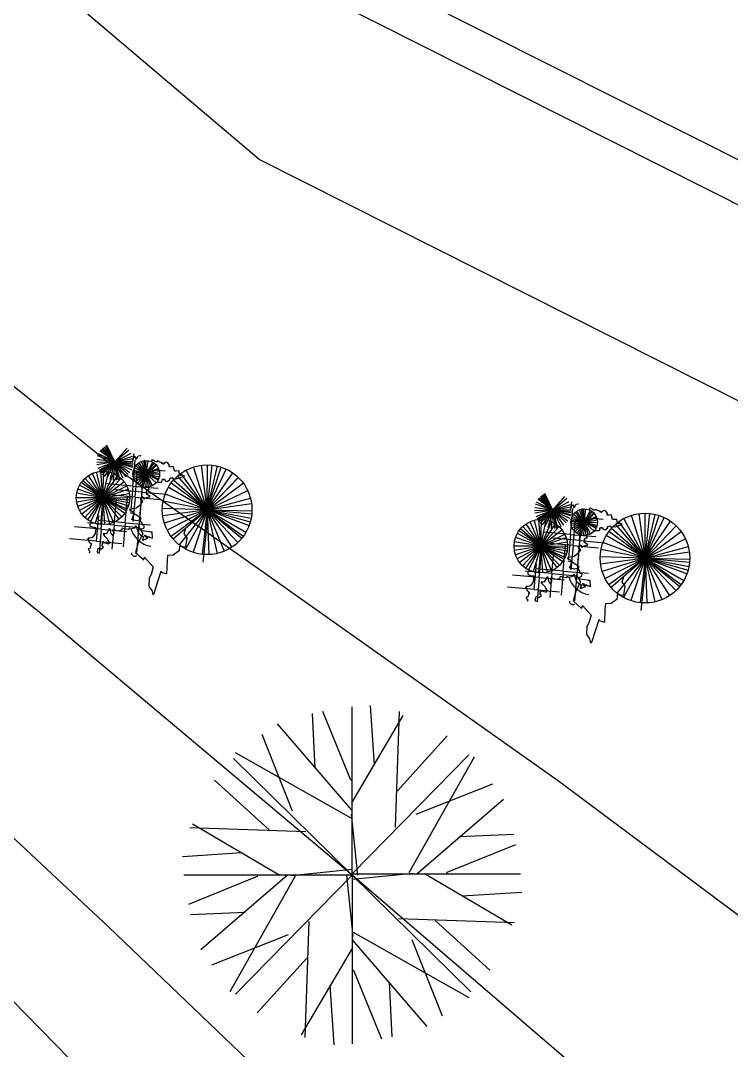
# Model space of a CAD drawing. Header units: millimetres. Extents: x 387 to 811, y 539 to 827.
# Drawn here: x 515.63 to 522.73, y 711.03 to 721.32 of the extents above; entities that cross this region are included whole.
import ezdxf

# ---------------------------------------------------------------- set-up
doc = ezdxf.new("R2010")
doc.units = ezdxf.units.MM
for name, color, linetype in [('12', 115, 'Continuous'), ('cuvas de nível', 51, 'Continuous'), ('MOBILIARIO', 3, 'Continuous'), ('vegetação', 112, 'Continuous')]:
    doc.layers.add(name, color=color, linetype=linetype)

# ---------------------------------------------------------------- blocks, each defined once
blk = doc.blocks.new('T2', base_point=(179.76, 122.92))
for p, q in [((179.76, 122.92), (179.76, 182.32)), ((187.6, 161.67), (186.23, 182.74)), ((166.66, 160.66), (165.76, 179.9)), ((179.27, 156.4), (169.42, 180.59)), ((179.68, 148.48), (197.76, 179.21)), ((179.77, 145.68), (153.43, 176.25)), ((158.72, 145.53), (148.04, 172.54)), ((137.87, 164.08), (179.76, 122.92)), ((179.38, 143.01), (138.6, 166.06)), ((150.5, 138.92), (131.2, 156.4)), ((179.76, 156.27), (179.27, 156.4)), ((181.73, 122.9), (179.52, 144.47)), ((163.39, 138.18), (122.51, 139.57))]:
    blk.add_line(p, q)
blk = doc.blocks.new('AHUA1PL2')
for p, q in [((0, 0), (0, 1.683)), ((0.222, 1.098), (0.183, 1.695)), ((-0.371, 1.069), (-0.397, 1.614)), ((-0.014, 0.948), (-0.293, 1.634)), ((-0.002, 0.724), (0.51, 1.595)), ((0, 0.645), (-0.746, 1.511)), ((-0.596, 0.641), (-0.899, 1.406)), ((-1.187, 1.166), (0, 0)), ((-0.011, 0.569), (-1.166, 1.222)), ((-0.829, 0.453), (-1.376, 0.948)), ((0, 0.945), (-0.014, 0.948)), ((0.056, -0.001), (-0.007, 0.61)), ((-0.464, 0.432), (-1.622, 0.472))]:
    blk.add_line(p, q)
at = {"xscale": 0.02833333322, "yscale": 0.02833333322, "zscale": 0.02833333322}
for p, rotation in [((0, 0.015), 269.9999999999999), ((0, 0), 89.99999999999999), ((0, 0), 180)]:
    blk.add_blockref('T2', p, dxfattribs=dict(at, rotation=rotation))

msp = doc.modelspace()

# ---------------------------------------------------------------- linework, layer by layer
at = {"layer": '12'}
msp.add_line((520.501, 706.483, 98.98), (515.131, 711.953, 99.04), dxfattribs=at)
at = {"layer": 'cuvas de nível'}
for points in [[(526.568, 693.215, 97), (528.531, 695.053, 97), (528.121, 697.003, 97), (527.371, 699.673, 97), (521.601, 707.393, 97), (516.511, 712.263, 97), (514.381, 714.253, 97), (512.121, 716.403, 97), (510.381, 718.313, 97), (505.601, 721.413, 97), (500.631, 724.273, 97), (496.181, 727.863, 97), (491.791, 731.553, 97), (487.531, 735.413, 97), (487.437, 735.532, 97)], [(532.553, 693.215, 99), (531.341, 697.813, 99), (531.621, 700.013, 99), (531.031, 705.413, 99), (529.561, 707.053, 99), (526.161, 709.873, 99), (521.001, 713.723, 99), (516.521, 716.893, 99), (515.151, 717.993, 99), (513.791, 719.473, 99), (512.211, 721.483, 99), (507.271, 724.773, 99), (501.951, 727.503, 99), (496.971, 730.733, 99), (496.642, 730.976, 99)], [(531.315, 693.215, 98), (530.321, 699.353, 98), (531.011, 701.363, 98), (530.551, 702.703, 98), (528.321, 705.793, 98), (526.661, 705.913, 98), (523.001, 709.293, 98), (518.941, 712.783, 98), (515.811, 715.413, 98), (514.581, 716.393, 98), (512.941, 717.953, 98), (511.301, 719.903, 98), (506.431, 723.093, 98), (501.291, 725.893, 98), (496.581, 729.303, 98), (496.551, 729.327, 98)], [(537.24, 693.215, 101), (537.171, 693.603, 101), (536.451, 702.953, 101), (537.221, 707.463, 101), (536.611, 709.013, 101), (534.941, 710.793, 101), (531.421, 713.423, 101), (528.201, 714.803, 101), (518.011, 719.933, 101), (516.091, 721.563, 101), (514.948, 723.296, 101)]]:
    msp.add_polyline3d(points, dxfattribs=at)
at = {"layer": 'MOBILIARIO'}
for p, q in [((532.362, 715.115, 122.59), (496.755, 733.034, 122.59)), ((532.5, 714.598, 122.59), (496.731, 732.599, 122.59))]:
    msp.add_line(p, q, dxfattribs=at)
at = {"layer": 'vegetação'}
for p, q in [((516.571, 716.913, 99), (516.439, 717.04, 99)), ((516.571, 716.913, 99), (516.451, 717.051, 99)), ((516.571, 716.913, 99), (516.465, 717.062, 99)), ((516.571, 716.913, 99), (516.478, 717.071, 99)), ((516.571, 716.913, 99), (516.491, 717.078, 99)), ((516.571, 716.913, 99), (516.692, 717.05, 99)), ((516.571, 716.913, 99), (516.39, 716.936, 99)), ((516.571, 716.913, 99), (516.397, 716.971, 99)), ((516.571, 716.913, 99), (516.407, 716.994, 99)), ((516.571, 716.913, 99), (516.423, 717.02, 99)), ((516.571, 716.913, 99), (516.429, 717.028, 99)), ((516.571, 716.913, 99), (516.711, 717.031, 99)), ((516.571, 716.913, 99), (516.733, 716.999, 99)), ((516.571, 716.913, 99), (516.733, 716.999, 99)), ((516.571, 716.913, 99), (516.745, 716.968, 99)), ((516.571, 716.913, 99), (516.751, 716.945, 99)), ((516.571, 716.913, 99), (516.388, 716.906, 99)), ((516.571, 716.913, 99), (516.391, 716.881, 99)), ((516.571, 716.913, 99), (516.4, 716.847, 99)), ((516.571, 716.913, 99), (516.409, 716.827, 99)), ((516.571, 716.913, 99), (516.418, 716.813, 99)), ((516.571, 716.913, 99), (516.431, 716.795, 99)), ((516.571, 716.913, 99), (516.444, 716.782, 99)), ((516.571, 716.913, 99), (516.463, 716.766, 99)), ((516.571, 716.913, 99), (516.491, 716.749, 99)), ((516.571, 716.913, 99), (516.521, 716.737, 99)), ((516.571, 716.913, 99), (516.553, 716.731, 99)), ((516.571, 716.913, 99), (516.754, 716.92, 99)), ((516.571, 716.913, 99), (516.678, 716.764, 99)), ((516.571, 716.913, 99), (516.649, 716.748, 99)), ((516.571, 716.913, 99), (516.735, 716.833, 99)), ((516.571, 716.913, 99), (516.719, 716.806, 99)), ((516.571, 716.913, 99), (516.702, 716.786, 99)), ((516.571, 716.913, 99), (516.702, 716.786, 99)), ((516.571, 716.913, 99), (516.754, 716.904, 99)), ((516.571, 716.913, 99), (516.749, 716.871, 99)), ((516.571, 716.913, 99), (516.752, 716.89, 99)), ((516.571, 716.913, 99), (516.746, 716.86, 99)), ((516.571, 716.913, 99), (516.586, 716.731, 99)), ((516.571, 716.913, 99), (516.603, 716.733, 99)), ((516.571, 716.913, 99), (516.619, 716.736, 99)), ((516.749, 716.67, 99), (516.772, 716.93, 99)), ((516.884, 716.792, 99), (516.765, 716.851, 99)), ((516.884, 716.792, 99), (516.777, 716.871, 99)), ((516.867, 716.93, 99), (516.786, 716.008, 99)), ((516.884, 716.792, 99), (516.793, 716.889, 99)), ((517.072, 716.819, 99), (516.805, 716.842, 99)), ((516.884, 716.792, 99), (516.812, 716.904, 99)), ((516.884, 716.792, 99), (516.837, 716.917, 99)), ((516.839, 716.61, 99), (516.862, 716.869, 99)), ((516.884, 716.792, 99), (516.858, 716.923, 99)), ((516.884, 716.792, 99), (516.88, 716.926, 99)), ((516.884, 716.792, 99), (516.902, 716.924, 99)), ((516.884, 716.792, 99), (516.948, 716.909, 99)), ((516.884, 716.792, 99), (516.963, 716.9, 99)), ((516.884, 716.792, 99), (516.979, 716.886, 99)), ((516.884, 716.792, 99), (516.986, 716.879, 99)), ((516.884, 716.792, 99), (517.005, 716.85, 99)), ((516.884, 716.792, 99), (517.01, 716.838, 99)), ((517.492, 716.434, 99), (517.356, 716.861, 99)), ((517.492, 716.434, 99), (517.434, 716.879, 99)), ((517.492, 716.434, 99), (517.494, 716.882, 99)), ((517.492, 716.434, 99), (517.541, 716.88, 99)), ((517.492, 716.434, 99), (517.594, 716.871, 99)), ((517.492, 716.434, 99), (517.633, 716.86, 99)), ((517.492, 716.434, 99), (517.683, 716.84, 99)), ((516.451, 716.552, 99), (516.271, 716.75, 99)), ((516.451, 716.552, 99), (516.306, 716.777, 99)), ((516.451, 716.552, 99), (516.345, 716.797, 99)), ((516.451, 716.552, 99), (516.386, 716.811, 99)), ((516.451, 716.552, 99), (516.43, 716.819, 99)), ((516.451, 716.552, 99), (516.458, 716.819, 99)), ((516.451, 716.552, 99), (516.506, 716.814, 99)), ((516.451, 716.552, 99), (516.559, 716.796, 99)), ((516.451, 716.552, 99), (516.598, 716.775, 99)), ((516.451, 716.552, 99), (516.632, 716.748, 99)), ((516.884, 716.792, 99), (516.751, 716.798, 99)), ((516.884, 716.792, 99), (516.751, 716.781, 99)), ((516.884, 716.792, 99), (516.752, 716.811, 99)), ((516.884, 716.792, 99), (516.756, 716.828, 99)), ((516.884, 716.792, 99), (516.756, 716.757, 99)), ((516.884, 716.792, 99), (516.764, 716.735, 99)), ((516.773, 716.558, 99), (516.795, 716.818, 99)), ((516.884, 716.792, 99), (516.776, 716.714, 99)), ((516.884, 716.792, 99), (516.792, 716.696, 99)), ((516.884, 716.792, 99), (516.792, 716.696, 99)), ((516.884, 716.792, 99), (516.81, 716.681, 99)), ((516.884, 716.792, 99), (516.831, 716.67, 99)), ((516.884, 716.792, 99), (516.854, 716.662, 99)), ((516.884, 716.792, 99), (516.878, 716.659, 99)), ((516.884, 716.792, 99), (517.016, 716.815, 99)), ((516.884, 716.792, 99), (517.016, 716.815, 99)), ((516.884, 716.792, 99), (517.015, 716.764, 99)), ((516.884, 716.792, 99), (517.018, 716.791, 99)), ((516.884, 716.792, 99), (517.004, 716.734, 99)), ((516.884, 716.792, 99), (517.009, 716.744, 99)), ((516.884, 716.792, 99), (516.902, 716.66, 99)), ((516.884, 716.792, 99), (516.984, 716.704, 99)), ((516.884, 716.792, 99), (516.947, 716.674, 99)), ((516.884, 716.792, 99), (516.925, 716.665, 99)), ((516.884, 716.792, 99), (516.947, 716.674, 99)), ((517.492, 716.434, 99), (517.156, 716.731, 99)), ((517.492, 716.434, 99), (517.197, 716.772, 99)), ((517.492, 716.434, 99), (517.23, 716.798, 99)), ((517.492, 716.434, 99), (517.282, 716.83, 99)), ((517.492, 716.434, 99), (517.747, 716.803, 99)), ((517.492, 716.434, 99), (517.804, 716.756, 99)), ((517.492, 716.434, 99), (517.803, 716.756, 99)), ((516.451, 716.552, 99), (516.199, 716.64, 99)), ((516.451, 716.552, 99), (516.217, 716.681, 99)), ((516.451, 716.552, 99), (516.232, 716.706, 99)), ((516.451, 716.552, 99), (516.247, 716.725, 99)), ((516.451, 716.552, 99), (516.662, 716.715, 99)), ((516.451, 716.552, 99), (516.689, 716.672, 99)), ((516.451, 716.552, 99), (516.704, 716.638, 99)), ((516.749, 716.67, 99), (516.482, 716.694, 99)), ((516.839, 716.61, 99), (516.572, 716.633, 99)), ((516.749, 716.67, 99), (516.728, 716.429, 99)), ((516.749, 716.67, 99), (517.002, 716.648, 99)), ((517.492, 716.434, 99), (517.104, 716.658, 99)), ((517.492, 716.434, 99), (517.131, 716.699, 99)), ((517.492, 716.434, 99), (517.853, 716.7, 99)), ((517.492, 716.434, 99), (517.897, 716.626, 99)), ((516.451, 716.552, 99), (516.184, 716.554, 99)), ((516.451, 716.552, 99), (516.187, 716.51, 99)), ((516.451, 716.552, 99), (516.188, 716.598, 99)), ((516.451, 716.552, 99), (516.198, 716.467, 99)), ((516.451, 716.552, 99), (516.215, 716.426, 99)), ((516.451, 716.552, 99), (516.239, 716.389, 99)), ((516.451, 716.552, 99), (516.269, 716.357, 99)), ((516.451, 716.552, 99), (516.297, 716.334, 99)), ((516.451, 716.552, 99), (516.328, 716.315, 99)), ((516.451, 716.552, 99), (516.372, 716.297, 99)), ((516.451, 716.552, 99), (516.372, 716.297, 99)), ((516.451, 716.552, 99), (516.427, 716.286, 99)), ((516.451, 716.552, 99), (516.714, 716.595, 99)), ((516.451, 716.552, 99), (516.718, 716.557, 99)), ((516.451, 716.552, 99), (516.706, 716.474, 99)), ((516.451, 716.552, 99), (516.714, 716.507, 99)), ((516.451, 716.552, 99), (516.717, 716.533, 99)), ((516.451, 716.552, 99), (516.515, 716.293, 99)), ((516.451, 716.552, 99), (516.557, 716.307, 99)), ((516.451, 716.552, 99), (516.638, 716.363, 99)), ((516.451, 716.552, 99), (516.611, 716.339, 99)), ((516.451, 716.552, 99), (516.685, 716.424, 99)), ((516.451, 716.552, 99), (516.669, 716.399, 99)), ((516.451, 716.552, 99), (516.669, 716.399, 99)), ((516.451, 716.552, 99), (516.693, 716.441, 99)), ((516.451, 716.552, 99), (516.467, 716.286, 99)), ((516.773, 716.558, 99), (516.505, 716.582, 99)), ((516.562, 716.28, 99), (516.585, 716.54, 99)), ((516.674, 716.304, 99), (516.697, 716.563, 99)), ((516.773, 716.558, 99), (516.751, 716.317, 99)), ((516.773, 716.558, 99), (517.025, 716.536, 99)), ((516.839, 716.61, 99), (516.818, 716.368, 99)), ((516.839, 716.61, 99), (517.092, 716.588, 99)), ((517.492, 716.434, 99), (517.072, 716.591, 99)), ((517.492, 716.434, 99), (517.925, 716.551, 99)), ((520.946, 716.43, 100), (520.798, 716.537, 100)), ((520.946, 716.43, 100), (520.804, 716.545, 100)), ((520.946, 716.43, 100), (520.815, 716.557, 100)), ((520.946, 716.43, 100), (520.827, 716.569, 100)), ((520.946, 716.43, 100), (520.841, 716.579, 100)), ((520.946, 716.43, 100), (520.853, 716.588, 100)), ((520.946, 716.43, 100), (520.867, 716.595, 100)), ((520.946, 716.43, 100), (521.067, 716.567, 100)), ((520.946, 716.43, 100), (521.086, 716.548, 100)), ((516.434, 716.239, 99), (516.457, 716.498, 99)), ((517.492, 716.434, 99), (517.044, 716.446, 99)), ((517.492, 716.434, 99), (517.048, 716.372, 99)), ((517.492, 716.434, 99), (517.052, 716.519, 99)), ((517.492, 716.434, 99), (517.064, 716.3, 99)), ((517.492, 716.434, 99), (517.092, 716.231, 99)), ((517.492, 716.434, 99), (517.131, 716.168, 99)), ((517.492, 716.434, 99), (517.153, 716.141, 99)), ((517.492, 716.434, 99), (517.211, 716.085, 99)), ((517.492, 716.434, 99), (517.277, 716.041, 99)), ((517.492, 716.434, 99), (517.351, 716.009, 99)), ((517.492, 716.434, 99), (517.351, 716.009, 99)), ((517.492, 716.434, 99), (517.443, 715.989, 99)), ((517.492, 716.434, 99), (517.936, 716.496, 99)), ((517.492, 716.434, 99), (517.661, 716.019, 99)), ((517.492, 716.434, 99), (517.838, 716.15, 99)), ((517.492, 716.434, 99), (517.853, 716.169, 99)), ((517.492, 716.434, 99), (517.8, 716.108, 99)), ((517.492, 716.434, 99), (517.853, 716.169, 99)), ((517.492, 716.434, 99), (517.737, 716.059, 99)), ((517.492, 716.434, 99), (517.88, 716.21, 99)), ((517.492, 716.434, 99), (517.912, 716.277, 99)), ((517.492, 716.434, 99), (517.591, 715.997, 99)), ((517.492, 716.434, 99), (517.932, 716.349, 99)), ((517.492, 716.434, 99), (517.923, 716.313, 99)), ((517.492, 716.434, 99), (517.94, 716.422, 99)), ((517.492, 716.434, 99), (517.938, 716.392, 99)), ((517.492, 716.434, 99), (517.51, 715.986, 99)), ((520.946, 716.43, 100), (520.763, 716.423, 100)), ((520.946, 716.43, 100), (520.765, 716.454, 100)), ((520.946, 716.43, 100), (520.766, 716.399, 100)), ((520.946, 716.43, 100), (520.773, 716.488, 100)), ((520.946, 716.43, 100), (520.776, 716.364, 100)), ((520.946, 716.43, 100), (520.782, 716.511, 100)), ((520.946, 716.43, 100), (520.785, 716.344, 100)), ((520.946, 716.43, 100), (520.793, 716.33, 100)), ((520.946, 716.43, 100), (520.806, 716.313, 100)), ((520.946, 716.43, 100), (520.819, 716.299, 100)), ((520.946, 716.43, 100), (520.838, 716.283, 100)), ((520.946, 716.43, 100), (520.866, 716.266, 100)), ((520.946, 716.43, 100), (520.897, 716.254, 100)), ((520.946, 716.43, 100), (520.929, 716.248, 100)), ((520.946, 716.43, 100), (521.108, 716.516, 100)), ((520.946, 716.43, 100), (521.108, 716.516, 100)), ((520.946, 716.43, 100), (521.121, 716.486, 100)), ((520.946, 716.43, 100), (521.126, 716.462, 100)), ((520.946, 716.43, 100), (521.129, 716.437, 100)), ((520.946, 716.43, 100), (521.053, 716.281, 100)), ((520.946, 716.43, 100), (521.025, 716.265, 100)), ((520.946, 716.43, 100), (521.111, 716.35, 100)), ((520.946, 716.43, 100), (521.095, 716.323, 100)), ((520.946, 716.43, 100), (521.078, 716.303, 100)), ((520.946, 716.43, 100), (521.078, 716.303, 100)), ((520.946, 716.43, 100), (521.129, 716.421, 100)), ((520.946, 716.43, 100), (521.124, 716.388, 100)), ((520.946, 716.43, 100), (521.128, 716.407, 100)), ((520.946, 716.43, 100), (521.121, 716.377, 100)), ((520.946, 716.43, 100), (520.962, 716.248, 100)), ((520.946, 716.43, 100), (520.978, 716.25, 100)), ((520.946, 716.43, 100), (520.994, 716.254, 100)), ((521.124, 716.188, 100), (521.147, 716.447, 100)), ((521.242, 716.447, 100), (521.161, 715.525, 100)), ((521.26, 716.309, 100), (521.187, 716.421, 100)), ((521.26, 716.309, 100), (521.212, 716.434, 100)), ((521.26, 716.309, 100), (521.233, 716.44, 100)), ((521.26, 716.309, 100), (521.255, 716.443, 100)), ((521.26, 716.309, 100), (521.277, 716.442, 100)), ((521.26, 716.309, 100), (521.324, 716.426, 100)), ((516.386, 716.119, 99), (516.408, 716.378, 99)), ((516.674, 716.304, 99), (516.407, 716.328, 99)), ((517.453, 715.909, 99), (517.5, 716.343, 99)), ((520.826, 716.07, 100), (520.762, 716.329, 100)), ((520.826, 716.07, 100), (520.805, 716.336, 100)), ((520.826, 716.07, 100), (520.834, 716.336, 100)), ((520.826, 716.07, 100), (520.881, 716.331, 100)), ((521.26, 716.309, 100), (521.128, 716.328, 100)), ((521.26, 716.309, 100), (521.131, 716.346, 100)), ((521.26, 716.309, 100), (521.14, 716.368, 100)), ((521.148, 716.076, 100), (521.171, 716.335, 100)), ((521.26, 716.309, 100), (521.152, 716.388, 100)), ((521.26, 716.309, 100), (521.168, 716.406, 100)), ((521.448, 716.336, 100), (521.18, 716.36, 100)), ((521.214, 716.127, 100), (521.237, 716.386, 100)), ((521.26, 716.309, 100), (521.338, 716.418, 100)), ((521.26, 716.309, 100), (521.355, 716.403, 100)), ((521.26, 716.309, 100), (521.361, 716.396, 100)), ((521.26, 716.309, 100), (521.38, 716.367, 100)), ((521.26, 716.309, 100), (521.385, 716.355, 100)), ((521.26, 716.309, 100), (521.391, 716.332, 100)), ((521.26, 716.309, 100), (521.391, 716.332, 100)), ((521.867, 715.951, 100), (521.657, 716.347, 100)), ((521.867, 715.951, 100), (521.731, 716.378, 100)), ((521.867, 715.951, 100), (521.809, 716.396, 100)), ((521.867, 715.951, 100), (521.87, 716.399, 100)), ((521.867, 715.951, 100), (521.916, 716.397, 100)), ((521.867, 715.951, 100), (521.969, 716.388, 100)), ((521.867, 715.951, 100), (522.008, 716.377, 100)), ((521.867, 715.951, 100), (522.058, 716.357, 100)), ((521.867, 715.951, 100), (522.122, 716.32, 100)), ((516.434, 716.239, 99), (516.167, 716.262, 99)), ((516.562, 716.28, 99), (516.295, 716.304, 99)), ((516.434, 716.239, 99), (516.413, 715.997, 99)), ((516.434, 716.239, 99), (516.687, 716.217, 99)), ((516.562, 716.28, 99), (516.541, 716.039, 99)), ((516.562, 716.28, 99), (516.815, 716.258, 99)), ((516.674, 716.304, 99), (516.653, 716.062, 99)), ((516.674, 716.304, 99), (516.927, 716.282, 99)), ((520.826, 716.07, 100), (520.608, 716.223, 100)), ((520.826, 716.07, 100), (520.622, 716.242, 100)), ((520.826, 716.07, 100), (520.646, 716.267, 100)), ((520.826, 716.07, 100), (520.681, 716.294, 100)), ((520.826, 716.07, 100), (520.72, 716.314, 100)), ((520.826, 716.07, 100), (520.934, 716.313, 100)), ((520.826, 716.07, 100), (520.973, 716.292, 100)), ((520.826, 716.07, 100), (521.008, 716.265, 100)), ((520.826, 716.07, 100), (521.037, 716.233, 100)), ((521.26, 716.309, 100), (521.126, 716.315, 100)), ((521.26, 716.309, 100), (521.127, 716.298, 100)), ((521.26, 716.309, 100), (521.131, 716.275, 100)), ((521.26, 716.309, 100), (521.139, 716.252, 100)), ((521.26, 716.309, 100), (521.151, 716.231, 100)), ((521.26, 716.309, 100), (521.167, 716.213, 100)), ((521.26, 716.309, 100), (521.167, 716.213, 100)), ((521.26, 716.309, 100), (521.186, 716.198, 100)), ((521.26, 716.309, 100), (521.207, 716.187, 100)), ((521.26, 716.309, 100), (521.229, 716.179, 100)), ((521.26, 716.309, 100), (521.253, 716.176, 100)), ((521.26, 716.309, 100), (521.39, 716.281, 100)), ((521.26, 716.309, 100), (521.393, 716.308, 100)), ((521.26, 716.309, 100), (521.38, 716.251, 100)), ((521.26, 716.309, 100), (521.384, 716.262, 100)), ((521.26, 716.309, 100), (521.277, 716.177, 100)), ((521.26, 716.309, 100), (521.36, 716.221, 100)), ((521.26, 716.309, 100), (521.322, 716.191, 100)), ((521.26, 716.309, 100), (521.3, 716.182, 100)), ((521.26, 716.309, 100), (521.322, 716.191, 100)), ((521.867, 715.951, 100), (521.506, 716.217, 100)), ((521.867, 715.951, 100), (521.531, 716.248, 100)), ((521.867, 715.951, 100), (521.572, 716.289, 100)), ((521.867, 715.951, 100), (521.606, 716.315, 100)), ((521.867, 715.951, 100), (522.179, 716.274, 100)), ((521.867, 715.951, 100), (522.179, 716.273, 100)), ((521.867, 715.951, 100), (522.228, 716.217, 100)), ((516.386, 716.119, 99), (516.118, 716.142, 99)), ((516.386, 716.119, 99), (516.638, 716.097, 99)), ((520.826, 716.07, 100), (520.563, 716.115, 100)), ((520.826, 716.07, 100), (520.574, 716.157, 100)), ((520.826, 716.07, 100), (520.592, 716.198, 100)), ((520.826, 716.07, 100), (521.065, 716.189, 100)), ((520.826, 716.07, 100), (521.079, 716.155, 100)), ((520.826, 716.07, 100), (521.09, 716.112, 100)), ((521.124, 716.188, 100), (520.857, 716.211, 100)), ((521.214, 716.127, 100), (520.947, 716.15, 100)), ((521.124, 716.188, 100), (521.103, 715.946, 100)), ((521.124, 716.188, 100), (521.377, 716.165, 100)), ((521.214, 716.127, 100), (521.193, 715.885, 100)), ((521.214, 716.127, 100), (521.467, 716.105, 100)), ((521.867, 715.951, 100), (521.479, 716.175, 100)), ((521.867, 715.951, 100), (522.272, 716.144, 100)), ((520.826, 716.07, 100), (520.559, 716.071, 100)), ((520.826, 716.07, 100), (520.563, 716.027, 100)), ((520.826, 716.07, 100), (520.573, 715.984, 100)), ((520.826, 716.07, 100), (520.591, 715.944, 100)), ((520.826, 716.07, 100), (520.615, 715.907, 100)), ((520.826, 716.07, 100), (520.644, 715.874, 100)), ((520.826, 716.07, 100), (520.673, 715.851, 100)), ((520.826, 716.07, 100), (520.703, 715.832, 100)), ((520.826, 716.07, 100), (520.748, 715.814, 100)), ((520.826, 716.07, 100), (520.748, 715.814, 100)), ((520.826, 716.07, 100), (520.803, 715.804, 100)), ((520.81, 715.756, 100), (520.832, 716.015, 100)), ((520.826, 716.07, 100), (521.093, 716.074, 100)), ((520.826, 716.07, 100), (521.081, 715.991, 100)), ((520.826, 716.07, 100), (521.089, 716.024, 100)), ((520.826, 716.07, 100), (521.092, 716.05, 100)), ((520.826, 716.07, 100), (520.89, 715.81, 100)), ((520.826, 716.07, 100), (520.932, 715.825, 100)), ((520.826, 716.07, 100), (521.014, 715.88, 100)), ((520.826, 716.07, 100), (520.987, 715.856, 100)), ((520.826, 716.07, 100), (521.06, 715.941, 100)), ((520.826, 716.07, 100), (521.045, 715.916, 100)), ((520.826, 716.07, 100), (521.045, 715.916, 100)), ((520.826, 716.07, 100), (521.068, 715.958, 100)), ((520.826, 716.07, 100), (520.842, 715.803, 100)), ((521.148, 716.076, 100), (520.88, 716.099, 100)), ((520.937, 715.798, 100), (520.96, 716.057, 100)), ((521.049, 715.821, 100), (521.072, 716.08, 100)), ((521.148, 716.076, 100), (521.127, 715.834, 100)), ((521.148, 716.076, 100), (521.401, 716.053, 100)), ((521.867, 715.951, 100), (521.427, 716.037, 100)), ((521.867, 715.951, 100), (521.447, 716.108, 100)), ((521.867, 715.951, 100), (522.3, 716.068, 100)), ((521.867, 715.951, 100), (522.311, 716.013, 100)), ((521.867, 715.951, 100), (521.419, 715.963, 100)), ((521.867, 715.951, 100), (521.423, 715.889, 100)), ((521.867, 715.951, 100), (521.44, 715.817, 100)), ((521.867, 715.951, 100), (521.468, 715.748, 100)), ((521.867, 715.951, 100), (521.506, 715.685, 100)), ((521.867, 715.951, 100), (521.528, 715.658, 100)), ((521.867, 715.951, 100), (521.586, 715.602, 100)), ((521.867, 715.951, 100), (521.653, 715.558, 100)), ((521.867, 715.951, 100), (521.727, 715.526, 100)), ((521.867, 715.951, 100), (521.727, 715.526, 100)), ((521.867, 715.951, 100), (521.819, 715.506, 100)), ((521.867, 715.951, 100), (522.036, 715.536, 100)), ((521.867, 715.951, 100), (522.214, 715.667, 100)), ((521.867, 715.951, 100), (522.228, 715.686, 100)), ((521.867, 715.951, 100), (522.175, 715.626, 100)), ((521.867, 715.951, 100), (522.228, 715.686, 100)), ((521.867, 715.951, 100), (522.112, 715.576, 100)), ((521.867, 715.951, 100), (522.256, 715.728, 100)), ((521.867, 715.951, 100), (522.287, 715.795, 100)), ((521.867, 715.951, 100), (521.966, 715.514, 100)), ((521.867, 715.951, 100), (522.307, 715.866, 100)), ((521.867, 715.951, 100), (522.299, 715.83, 100)), ((521.867, 715.951, 100), (522.315, 715.939, 100)), ((521.867, 715.951, 100), (522.313, 715.909, 100)), ((521.867, 715.951, 100), (521.885, 715.503, 100)), ((520.937, 715.798, 100), (520.67, 715.821, 100)), ((520.761, 715.636, 100), (520.784, 715.895, 100)), ((521.049, 715.821, 100), (520.782, 715.845, 100)), ((521.049, 715.821, 100), (521.028, 715.58, 100)), ((521.049, 715.821, 100), (521.302, 715.799, 100)), ((521.828, 715.426, 100), (521.876, 715.86, 100)), ((520.81, 715.756, 100), (520.542, 715.78, 100)), ((520.81, 715.756, 100), (520.788, 715.515, 100)), ((520.81, 715.756, 100), (521.062, 715.734, 100)), ((520.937, 715.798, 100), (520.916, 715.556, 100)), ((520.937, 715.798, 100), (521.19, 715.775, 100)), ((520.761, 715.636, 100), (520.493, 715.66, 100)), ((520.761, 715.636, 100), (521.014, 715.614, 100))]:
    msp.add_line(p, q, dxfattribs=at)
for points, elevation in [([(516.758, 716.995), (516.746, 716.914), (516.766, 716.97), (516.779, 716.955), (516.777, 716.94), (516.787, 716.944), (516.804, 716.972), (516.804, 716.972), (516.823, 716.975), (516.828, 716.974)], 99), ([(516.996, 716.711), (517.029, 716.708), (517.039, 716.712), (517.041, 716.731), (517.041, 716.736), (517.065, 716.738), (517.073, 716.723), (517.092, 716.717), (517.117, 716.734), (517.118, 716.739), (517.123, 716.748), (517.143, 716.755), (517.143, 716.755), (517.156, 716.735), (517.181, 716.747), (517.195, 716.746), (517.229, 716.758), (517.258, 716.765), (517.264, 716.774), (517.236, 716.776), (517.221, 716.777), (517.217, 716.787), (517.211, 716.821), (517.182, 716.819), (517.173, 716.82), (517.168, 716.82), (517.157, 716.855), (517.153, 716.865), (517.133, 716.862), (517.133, 716.862), (517.114, 716.863), (517.116, 716.877), (517.099, 716.903), (517.085, 716.909), (517.065, 716.901), (517.06, 716.892), (516.995, 716.921), (516.99, 716.912), (516.975, 716.914), (516.967, 716.924), (516.939, 716.936), (516.938, 716.922)], 99), ([(517.036, 716.903), (517.036, 716.899), (517.038, 716.9), (517.042, 716.9), (517.043, 716.9), (517.044, 716.898), (517.045, 716.897), (517.047, 716.896), (517.051, 716.894), (517.052, 716.894), (517.058, 716.892), (517.062, 716.896), (517.062, 716.896), (517.067, 716.902)], 99), ([(516.403, 715.997), (516.4, 716.008), (516.396, 716.018), (516.403, 716.046), (516.418, 716.054), (516.431, 716.039), (516.457, 716.06), (516.443, 716.071), (516.446, 716.099), (516.461, 716.108), (516.503, 716.094), (516.518, 716.107), (516.51, 716.118), (516.501, 716.133), (516.493, 716.148), (516.48, 716.159), (516.458, 716.184), (516.459, 716.199), (516.488, 716.196), (516.51, 716.232), (516.516, 716.251), (516.531, 716.197), (516.548, 716.177), (516.565, 716.204), (516.552, 716.219), (516.554, 716.238), (516.586, 716.226), (516.605, 716.224), (516.644, 716.235), (516.646, 716.254), (516.664, 716.248), (516.706, 716.239), (516.717, 716.248), (516.731, 716.242), (516.77, 716.253), (516.781, 716.276), (516.804, 716.207), (516.839, 716.17), (516.857, 716.164), (516.845, 716.131), (516.899, 716.151), (516.863, 716.178), (516.947, 716.151), (516.942, 716.209), (516.839, 716.223), (516.826, 716.238), (516.861, 716.254), (516.863, 716.278), (516.854, 716.284), (516.839, 716.285), (516.841, 716.304), (516.832, 716.314), (516.815, 716.33), (516.785, 716.323), (516.739, 716.337), (516.745, 716.351), (516.764, 716.401), (516.755, 716.407), (516.741, 716.418), (516.723, 716.424), (516.724, 716.443), (516.748, 716.446), (516.782, 716.452), (516.828, 716.487), (516.85, 716.518), (516.832, 716.529), (516.829, 716.549), (516.844, 716.562), (516.867, 716.55), (516.921, 716.565), (516.894, 716.586), (516.886, 716.596), (516.887, 716.615), (516.887, 716.615), (516.888, 716.625), (516.913, 716.637), (516.91, 716.652)], 99), ([(521.134, 716.512), (521.122, 716.432), (521.141, 716.487), (521.154, 716.472), (521.153, 716.458), (521.163, 716.461), (521.179, 716.489), (521.179, 716.489), (521.199, 716.492), (521.203, 716.491)], 100), ([(521.371, 716.228), (521.404, 716.225), (521.414, 716.229), (521.416, 716.248), (521.416, 716.253), (521.441, 716.256), (521.449, 716.24), (521.467, 716.234), (521.493, 716.251), (521.493, 716.256), (521.499, 716.265), (521.518, 716.273), (521.518, 716.273), (521.531, 716.252), (521.556, 716.265), (521.57, 716.263), (521.605, 716.275), (521.634, 716.282), (521.639, 716.291), (521.611, 716.293), (521.597, 716.294), (521.593, 716.304), (521.586, 716.338), (521.557, 716.336), (521.548, 716.337), (521.543, 716.337), (521.532, 716.372), (521.528, 716.382), (521.509, 716.379), (521.509, 716.379), (521.49, 716.38), (521.491, 716.395), (521.474, 716.42), (521.46, 716.426), (521.44, 716.418), (521.435, 716.409), (521.371, 716.438), (521.365, 716.429), (521.351, 716.431), (521.342, 716.441), (521.315, 716.453), (521.313, 716.439)], 100), ([(521.412, 716.421), (521.411, 716.417), (521.414, 716.417), (521.417, 716.417), (521.419, 716.417), (521.419, 716.415), (521.421, 716.414), (521.422, 716.413), (521.426, 716.411), (521.427, 716.411), (521.433, 716.409), (521.437, 716.413), (521.437, 716.413), (521.442, 716.419)], 100), ([(516.72, 716.406), (516.768, 716.392), (516.83, 716.354), (516.817, 716.306), (516.806, 716.268), (516.848, 716.194), (516.802, 716.103), (516.775, 716.007), (516.858, 715.932), (516.866, 715.961), (516.953, 715.864), (516.931, 715.787), (516.911, 715.751), (516.909, 715.669), (516.916, 715.657), (516.939, 715.629), (516.948, 715.586), (516.96, 715.592), (517.034, 715.82), (517.031, 715.811), (517.089, 715.795), (517.095, 715.928), (517.099, 715.979), (517.152, 715.984), (517.217, 716.029), (517.218, 716.07), (517.278, 716.063), (517.293, 716.152), (517.262, 716.192), (517.278, 716.25)], 99), ([(516.313, 716.005), (516.324, 716.014), (516.315, 716.02), (516.307, 716.04), (516.307, 716.045), (516.327, 716.052), (516.329, 716.076), (516.335, 716.09), (516.318, 716.106), (516.313, 716.111), (516.314, 716.125), (516.302, 716.141), (516.302, 716.15), (516.341, 716.156), (516.356, 716.165), (516.378, 716.196), (516.383, 716.253), (516.364, 716.255), (516.336, 716.262), (516.327, 716.263), (516.323, 716.282), (516.324, 716.287), (516.325, 716.296), (516.326, 716.306)], 99), ([(520.778, 715.514), (520.775, 715.525), (520.771, 715.535), (520.778, 715.563), (520.793, 715.571), (520.806, 715.556), (520.832, 715.577), (520.819, 715.588), (520.821, 715.617), (520.836, 715.625), (520.878, 715.612), (520.894, 715.625), (520.885, 715.635), (520.877, 715.65), (520.868, 715.665), (520.855, 715.676), (520.833, 715.702), (520.835, 715.716), (520.863, 715.713), (520.885, 715.75), (520.892, 715.768), (520.906, 715.714), (520.923, 715.694), (520.94, 715.721), (520.927, 715.736), (520.929, 715.755), (520.961, 715.743), (520.98, 715.741), (521.019, 715.752), (521.021, 715.771), (521.039, 715.765), (521.082, 715.756), (521.092, 715.765), (521.106, 715.759), (521.145, 715.77), (521.157, 715.793), (521.179, 715.724), (521.214, 715.687), (521.233, 715.681), (521.22, 715.649), (521.275, 715.668), (521.239, 715.695), (521.322, 715.668), (521.318, 715.726), (521.214, 715.74), (521.201, 715.755), (521.236, 715.771), (521.238, 715.795), (521.229, 715.801), (521.215, 715.802), (521.216, 715.821), (521.208, 715.831), (521.19, 715.847), (521.161, 715.84), (521.114, 715.854), (521.12, 715.868), (521.139, 715.919), (521.13, 715.924), (521.116, 715.935), (521.098, 715.941), (521.1, 715.96), (521.124, 715.963), (521.158, 715.97), (521.204, 716.004), (521.226, 716.035), (521.207, 716.046), (521.204, 716.066), (521.22, 716.079), (521.243, 716.067), (521.296, 716.082), (521.27, 716.103), (521.261, 716.113), (521.263, 716.132), (521.263, 716.132), (521.263, 716.142), (521.288, 716.154), (521.285, 716.169)], 100), ([(521.095, 715.923), (521.144, 715.909), (521.206, 715.871), (521.192, 715.823), (521.181, 715.785), (521.223, 715.711), (521.177, 715.62), (521.15, 715.524), (521.233, 715.449), (521.241, 715.478), (521.328, 715.381), (521.307, 715.304), (521.286, 715.268), (521.284, 715.186), (521.291, 715.174), (521.314, 715.146), (521.323, 715.103), (521.335, 715.11), (521.409, 715.338), (521.407, 715.328), (521.464, 715.312), (521.47, 715.445), (521.474, 715.496), (521.528, 715.501), (521.592, 715.546), (521.593, 715.587), (521.654, 715.58), (521.668, 715.669), (521.638, 715.709), (521.654, 715.767)], 100), ([(520.688, 715.522), (520.699, 715.532), (520.69, 715.537), (520.682, 715.557), (520.683, 715.562), (520.703, 715.57), (520.705, 715.593), (520.711, 715.607), (520.693, 715.623), (520.689, 715.628), (520.69, 715.642), (520.677, 715.658), (520.678, 715.667), (520.716, 715.674), (520.731, 715.682), (520.753, 715.713), (520.758, 715.77), (520.739, 715.772), (520.711, 715.779), (520.702, 715.78), (520.699, 715.799), (520.699, 715.804), (520.7, 715.814), (520.701, 715.823)], 100)]:
    msp.add_lwpolyline(points, dxfattribs=dict(at, elevation=elevation))
for centre, radius in [((516.884, 716.792, 99), 0.133), ((517.492, 716.434, 99), 0.448), ((516.451, 716.552, 99), 0.267), ((521.26, 716.309, 100), 0.133), ((520.826, 716.07, 100), 0.267), ((521.867, 715.951, 100), 0.448)]:
    msp.add_circle(centre, radius, dxfattribs=at)
for centre, radius, start, end in [((517.05, 716.727, 99), 0.0104, 64.3864, 207.4939), ((517.058, 716.743, 99), 0.00712, 244.3864, 347.6024), ((516.903, 716.615, 99), 0.0161, 91.6816, 193.4392), ((516.847, 716.54, 99), 0.0197, 114.0097, 214.1083), ((516.846, 716.542, 99), 0.0177, 342.8659, 114.0097), ((516.911, 716.57, 99), 0.00951, 257.3863, 50.1594), ((516.735, 716.431, 99), 0.0118, 150.5027, 249.8456), ((516.755, 716.343, 99), 0.0109, 132.8314, 267.8072), ((516.562, 716.225, 99), 0.0112, 38.5466, 218.0514), ((516.718, 716.24, 99), 0.00811, 52.2283, 167.375), ((516.97, 716.316, 99), 0.25, 195.1038, 260.4803), ((516.779, 716.262, 99), 0.00697, 13.2346, 188.6927), ((516.839, 716.234, 99), 0.00867, 91.4086, 258.5914), ((516.846, 716.29, 99), 0.00683, 140.8772, 310.4756), ((521.425, 716.244, 100), 0.0104, 64.3864, 207.4939), ((521.433, 716.26, 100), 0.00712, 244.3864, 347.6024), ((516.312, 716.143, 99), 0.00929, 54.7533, 217.9947), ((516.476, 716.184, 99), 0.0141, 95.309, 233.7331), ((516.855, 716.139, 99), 0.0076, 185.177, 329.616), ((516.846, 716.159, 99), 0.00988, 304.13, 70.8986), ((516.881, 716.17, 99), 0.00698, 62.2483, 263.5908), ((516.914, 716.176, 99), 0.0154, 194.5623, 298.5259), ((516.93, 716.198, 99), 0.0137, 347.1428, 109.0509), ((521.278, 716.133, 100), 0.0161, 91.6816, 193.4392), ((516.325, 716.088, 99), 0.0119, 290.5153, 102.1789), ((516.462, 716.088, 99), 0.0195, 54.0874, 205.9821), ((521.223, 716.057, 100), 0.0197, 114.0097, 214.1083), ((521.222, 716.059, 100), 0.0177, 342.8659, 114.0097), ((521.286, 716.087, 100), 0.00951, 257.3863, 50.1594), ((516.769, 716.003, 99), 0.0328, 179.5481, 303.6451), ((521.11, 715.948, 100), 0.0118, 150.5027, 249.8456), ((521.13, 715.86, 100), 0.0109, 132.8314, 267.8072), ((521.222, 715.807, 100), 0.00683, 140.8772, 310.4756), ((520.851, 715.701, 100), 0.0141, 95.309, 233.7331), ((520.937, 715.742, 100), 0.0112, 38.5466, 218.0514), ((521.093, 715.757, 100), 0.00811, 52.2283, 167.375), ((521.346, 715.833, 100), 0.25, 195.1038, 260.4803), ((521.154, 715.779, 100), 0.00697, 13.2346, 188.6927), ((521.214, 715.751, 100), 0.00867, 91.4086, 258.5914), ((521.306, 715.715, 100), 0.0137, 347.1428, 109.0509), ((520.688, 715.661, 100), 0.00929, 54.7533, 217.9947), ((520.701, 715.605, 100), 0.0119, 290.5153, 102.1789), ((520.838, 715.605, 100), 0.0195, 54.0874, 205.9821), ((521.231, 715.656, 100), 0.0076, 185.177, 329.616), ((521.221, 715.676, 100), 0.00988, 304.13, 70.8986), ((521.257, 715.687, 100), 0.00698, 62.2483, 263.5908), ((521.29, 715.693, 100), 0.0154, 194.5623, 298.5259), ((521.144, 715.52, 100), 0.0328, 179.5481, 303.6451)]:
    msp.add_arc(centre, radius, start, end, dxfattribs=at)

# ---------------------------------------------------------------- block references
msp.add_blockref('AHUA1PL2', (518.941, 712.783, 98), dxfattribs=at)

doc.saveas('drawing.dxf')
